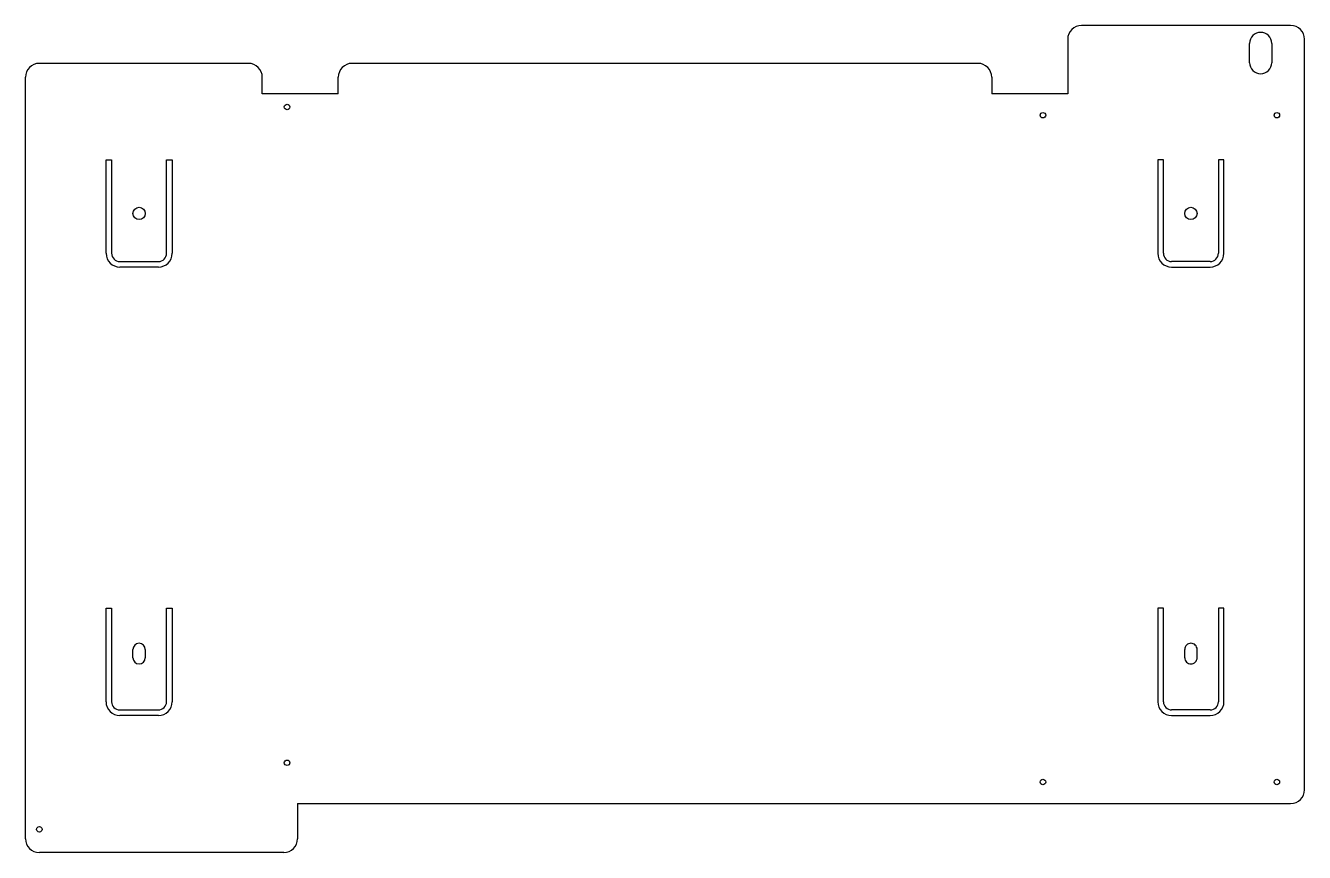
# Model space of a CAD drawing. Header units: millimetres. Extents: x 0 to 465, y 0 to 301.
import ezdxf

# ---------------------------------------------------------------- set-up
doc = ezdxf.new("R2010")
doc.units = ezdxf.units.MM

msp = doc.modelspace()

# ---------------------------------------------------------------- linework, layer by layer
at = {"color": 7, "linetype": 'Continuous', "lineweight": 25}
for p, q in [((459.6, 300.6), (383.6, 300.6)), ((378.6, 295.6), (378.6, 275.8)), ((444.7, 287.1), (444.7, 294.1)), ((452.7, 294.1), (452.7, 287.1)), ((464.6, 22.8), (464.6, 295.6)), ((81, 286.85), (5, 286.85)), ((346, 286.85), (118.6, 286.85)), ((0, 5), (0, 281.85)), ((86, 275.8), (86, 281.85)), ((113.6, 275.8), (113.6, 281.85)), ((351, 281.85), (351, 275.8)), ((113.6, 275.8), (86, 275.8)), ((378.6, 275.8), (351, 275.8)), ((29.25, 251.8), (31.25, 251.8)), ((29.25, 217.8), (29.25, 251.8)), ((31.25, 251.8), (31.25, 217.8)), ((51.25, 251.8), (53.25, 251.8)), ((51.25, 217.8), (51.25, 251.8)), ((53.25, 251.8), (53.25, 217.8)), ((413.35, 251.8), (411.35, 251.8)), ((411.35, 251.8), (411.35, 217.8)), ((413.35, 217.8), (413.35, 251.8)), ((435.35, 251.8), (433.35, 251.8)), ((433.35, 251.8), (433.35, 217.8)), ((435.35, 217.8), (435.35, 251.8)), ((34.25, 214.8), (48.25, 214.8)), ((430.35, 214.8), (416.35, 214.8)), ((48.25, 212.8), (34.25, 212.8)), ((416.35, 212.8), (430.35, 212.8)), ((29.23, 88.8), (31.23, 88.8)), ((29.23, 54.8), (29.23, 88.8)), ((31.23, 88.8), (31.23, 54.8)), ((51.23, 88.8), (53.23, 88.8)), ((51.23, 54.8), (51.23, 88.8)), ((53.23, 88.8), (53.23, 54.8)), ((413.37, 88.8), (411.37, 88.8)), ((411.37, 88.8), (411.37, 54.8)), ((413.37, 54.8), (413.37, 88.8)), ((435.37, 88.8), (433.37, 88.8)), ((433.37, 88.8), (433.37, 54.8)), ((435.37, 54.8), (435.37, 88.8)), ((38.98, 70.8), (38.98, 73.8)), ((43.48, 73.8), (43.48, 70.8)), ((421.1, 70.8), (421.1, 73.8)), ((425.62, 70.8), (425.62, 73.8)), ((34.23, 51.8), (48.23, 51.8)), ((430.37, 51.8), (416.37, 51.8)), ((48.23, 49.8), (34.23, 49.8)), ((416.37, 49.8), (430.37, 49.8)), ((98.8, 17.8), (459.6, 17.8)), ((98.8, 17.8), (98.8, 5)), ((93.8, 0), (5, 0))]:
    msp.add_line(p, q, dxfattribs=at)
for centre, radius in [((95, 271), 1), ((369.6, 268), 1), ((454.6, 268), 1), ((41.25, 232.3), 2.25), ((423.35, 232.3), 2.25), ((95, 32.6), 1), ((369.6, 25.6), 1), ((454.6, 25.6), 1), ((5, 8.4), 1)]:
    msp.add_circle(centre, radius, dxfattribs=at)
for centre, radius, start, end in [((383.6, 295.6), 5, 90, 180), ((448.7, 294.1), 4, 0, 180), ((459.6, 295.6), 5, 0, 90), ((5, 281.85), 5, 90, 180), ((81, 281.85), 5, 0, 90), ((118.6, 281.85), 5, 90, 180), ((346, 281.85), 5, 0, 90), ((448.7, 287.1), 4, 180, 0), ((34.25, 217.8), 5, 180, 270), ((34.25, 217.8), 3, 180, 270), ((48.25, 217.8), 5, 270, 0), ((48.25, 217.8), 3, 270, 0), ((416.35, 217.8), 5, 180, 270), ((416.35, 217.8), 3, 180, 270), ((430.35, 217.8), 5, 270, 0), ((430.35, 217.8), 3, 270, 0), ((41.23, 73.8), 2.25, 0, 180), ((423.35, 73.8), 2.25, 89.7383, 180), ((423.37, 73.8), 2.25, 0, 90.2691), ((41.23, 70.8), 2.25, 180, 0), ((423.35, 70.8), 2.25, 180, 270.2691), ((423.37, 70.8), 2.25, 269.7383, 0), ((34.23, 54.8), 5, 180, 270), ((34.23, 54.8), 3, 180, 270), ((48.23, 54.8), 5, 270, 0), ((48.23, 54.8), 3, 270, 0), ((416.37, 54.8), 5, 180, 270), ((416.37, 54.8), 3, 180, 270), ((430.37, 54.8), 5, 270, 0), ((430.37, 54.8), 3, 270, 0), ((459.6, 22.8), 5, 270, 0), ((5, 5), 5, 180, 270), ((93.8, 5), 5, 270, 0)]:
    msp.add_arc(centre, radius, start, end, dxfattribs=at)

doc.saveas('drawing.dxf')
